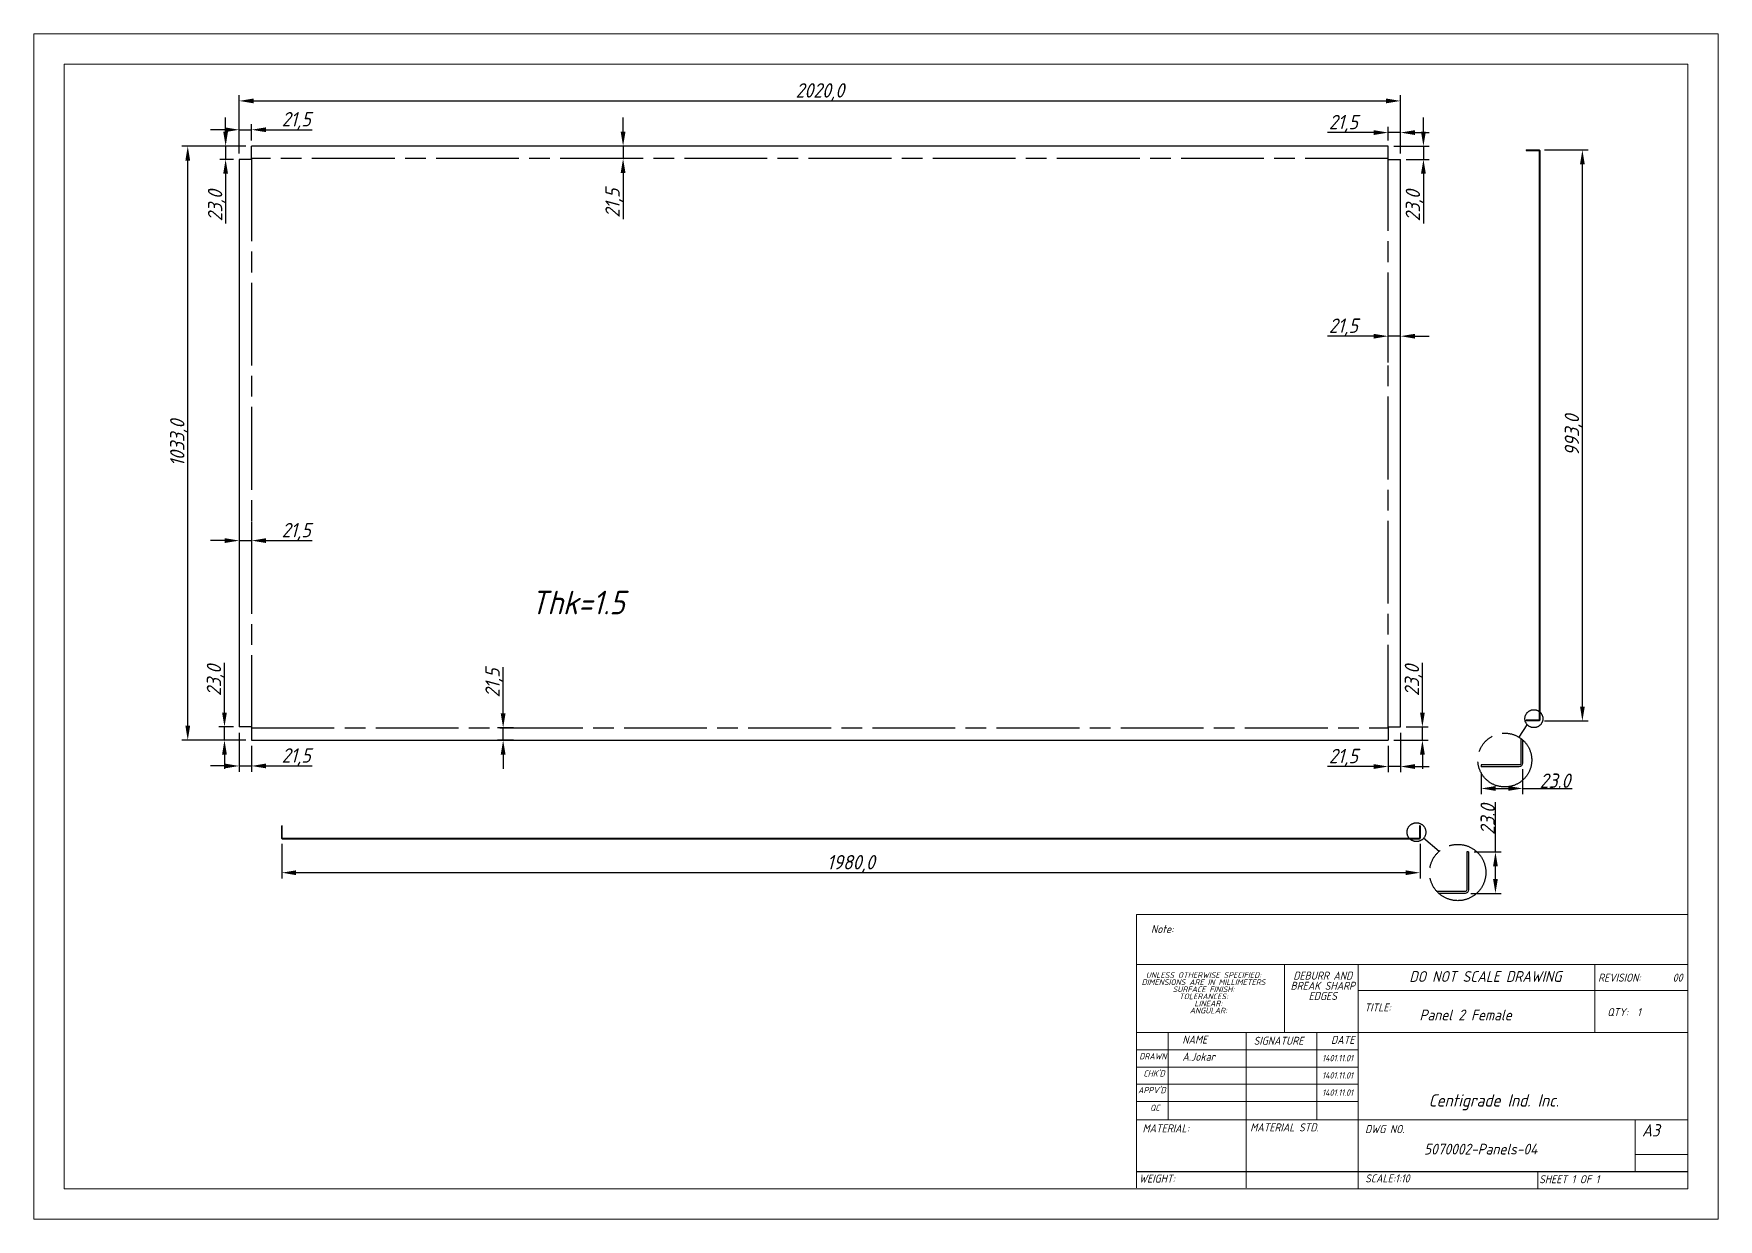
# Model space of a CAD drawing. Header units: inches. Extents: x 18597 to 101525, y -10106 to 51.
# Drawn here: x 40490 to 43421, y -2220 to -158 of the extents above; entities that cross this region are included whole.
import ezdxf

# ---------------------------------------------------------------- set-up
doc = ezdxf.new("R2010")
doc.units = ezdxf.units.IN
doc.header["$LTSCALE"] = 6
doc.header["$MEASUREMENT"] = 0
doc.linetypes.add('ACAD_ISO08W100', pattern=[36, 24, -3, 6, -3])
doc.linetypes.add('SLD-Solid', pattern=[0])
doc.styles.add('GENISO', font='geniso.shx', dxfattribs={"oblique": 15})
doc.dimstyles.new('Scale', dxfattribs={"dimscale": 10, "dimtxt": 2.5, "dimasz": 2.5, "dimexe": 1, "dimexo": 1, "dimgap": 0.1, "dimtad": 1, "dimdec": 1, "dimzin": 0, "dimtxsty": 'GENISO', "dimcen": 2.5, "dimclrd": 1, "dimclre": 1, "dimclrt": 256, "dimadec": 0, "dimazin": 0, "dimtfac": 1, "dimtdec": 1, "dimtmove": 0, "dimatfit": 3, "dimfxl": 1, "dimtzin": 0, "dimlwd": -1, "dimlwe": -1, "dimarcsym": 0})

# ---------------------------------------------------------------- blocks, each defined once
blk = doc.blocks.new('*D126')
at = {"color": 1, "transparency": 16777216}
for p, q in [((43033, -1581.3), (43033, -1494.8)), ((42996, -1581.3), (43043, -1581.3)), ((43033, -1628.3), (43033, -1606.3)), ((42990, -1653.3), (43043, -1653.3))]:
    blk.add_line(p, q, dxfattribs=at)
for points in [[(43028.8, -1606.3), (43037.1, -1606.3), (43033, -1581.3)], [(43028.8, -1628.3), (43037.1, -1628.3), (43033, -1653.3)]]:
    blk.add_solid(points, dxfattribs=at)
at = {"layer": 'Defpoints', "color": 0, "transparency": 16777216}
for p in [(42986, -1581.3), (43033, -1581.3), (42980, -1653.3)]:
    blk.add_point(p, dxfattribs=at)
at = {"transparency": 16777216, "insert": (43019.5, -1525), "char_height": 25, "attachment_point": 5, "rotation": 90, "style": 'GENISO'}
blk.add_mtext('23.0', dxfattribs=at)
blk = doc.blocks.new('*D127')
at = {"color": 1, "transparency": 16777216}
for p, q in [((43008.2, -1443.1), (43008.2, -1480.9)), ((43080.2, -1437.1), (43080.2, -1480.9)), ((43033.2, -1470.9), (43055.2, -1470.9)), ((43080.2, -1470.9), (43166.6, -1470.9))]:
    blk.add_line(p, q, dxfattribs=at)
for points in [[(43033.2, -1466.7), (43033.2, -1475.1), (43008.2, -1470.9)], [(43055.2, -1466.7), (43055.2, -1475.1), (43080.2, -1470.9)]]:
    blk.add_solid(points, dxfattribs=at)
at = {"layer": 'Defpoints', "color": 0, "transparency": 16777216}
for p in [(43008.2, -1433.1), (43080.2, -1427.1), (43080.2, -1470.9)]:
    blk.add_point(p, dxfattribs=at)
at = {"transparency": 16777216, "insert": (43136.5, -1457.4), "char_height": 25, "attachment_point": 5, "style": 'GENISO'}
blk.add_mtext('23.0', dxfattribs=at)
blk = doc.blocks.new('*D128')
at = {"color": 1, "transparency": 16777216}
for p, q in [((40921.8, -1567), (40921.8, -1627.4)), ((42901.8, -1567), (42901.8, -1627.4)), ((42876.8, -1617.4), (40946.8, -1617.4))]:
    blk.add_line(p, q, dxfattribs=at)
for points in [[(40946.8, -1613.3), (40946.8, -1621.6), (40921.8, -1617.4)], [(42876.8, -1613.3), (42876.8, -1621.6), (42901.8, -1617.4)]]:
    blk.add_solid(points, dxfattribs=at)
at = {"layer": 'Defpoints', "color": 0, "transparency": 16777216}
for p in [(40921.8, -1557), (42901.8, -1557), (40921.8, -1617.4)]:
    blk.add_point(p, dxfattribs=at)
at = {"transparency": 16777216, "insert": (41911.8, -1602.1), "char_height": 25, "attachment_point": 5, "style": 'GENISO'}
blk.add_mtext('1980,0', dxfattribs=at)
blk = doc.blocks.new('*D129')
at = {"color": 1, "transparency": 16777216}
for p, q in [((43118.1, -360.4), (43194.2, -360.4)), ((43184.2, -1328.4), (43184.2, -385.4)), ((43118.1, -1353.4), (43194.2, -1353.4))]:
    blk.add_line(p, q, dxfattribs=at)
for points in [[(43180.1, -385.4), (43188.4, -385.4), (43184.2, -360.4)], [(43180.1, -1328.4), (43188.4, -1328.4), (43184.2, -1353.4)]]:
    blk.add_solid(points, dxfattribs=at)
at = {"layer": 'Defpoints', "color": 0, "transparency": 16777216}
for p in [(43108.1, -360.4), (43184.2, -360.4), (43108.1, -1353.4)]:
    blk.add_point(p, dxfattribs=at)
at = {"transparency": 16777216, "insert": (43168.9, -856.9), "char_height": 25, "attachment_point": 5, "rotation": 90, "style": 'GENISO'}
blk.add_mtext('993,0', dxfattribs=at)
blk = doc.blocks.new('*D134')
at = {"color": 1, "transparency": 16777216}
for p, q in [((42905.9, -1338.9), (42905.9, -1252.4)), ((42877.8, -1363.9), (42915.9, -1363.9)), ((42905.9, -1386.9), (42905.9, -1363.9)), ((42856.3, -1386.9), (42915.9, -1386.9)), ((42905.9, -1411.9), (42905.9, -1436.9))]:
    blk.add_line(p, q, dxfattribs=at)
for points in [[(42901.8, -1338.9), (42910.1, -1338.9), (42905.9, -1363.9)], [(42901.8, -1411.9), (42910.1, -1411.9), (42905.9, -1386.9)]]:
    blk.add_solid(points, dxfattribs=at)
at = {"layer": 'Defpoints', "color": 0, "transparency": 16777216}
for p in [(42867.8, -1363.9), (42905.9, -1363.9), (42846.3, -1386.9)]:
    blk.add_point(p, dxfattribs=at)
at = {"transparency": 16777216, "insert": (42890.6, -1283.2), "char_height": 25, "attachment_point": 5, "rotation": 90, "style": 'GENISO'}
blk.add_mtext('23,0', dxfattribs=at)
blk = doc.blocks.new('*D116')
at = {"color": 1, "transparency": 16777216}
for p, q in [((42867.8, -1373.9), (42867.8, -1442.8)), ((42846.3, -1396.9), (42846.3, -1442.8)), ((42821.3, -1432.8), (42740.7, -1432.8)), ((42867.8, -1432.8), (42846.3, -1432.8)), ((42892.8, -1432.8), (42917.8, -1432.8))]:
    blk.add_line(p, q, dxfattribs=at)
for points in [[(42821.3, -1428.6), (42821.3, -1436.9), (42846.3, -1432.8)], [(42892.8, -1428.6), (42892.8, -1436.9), (42867.8, -1432.8)]]:
    blk.add_solid(points, dxfattribs=at)
at = {"layer": 'Defpoints', "color": 0, "transparency": 16777216}
for p in [(42867.8, -1363.9), (42846.3, -1386.9), (42846.3, -1432.8)]:
    blk.add_point(p, dxfattribs=at)
at = {"transparency": 16777216, "insert": (42768.5, -1417.4), "char_height": 25, "attachment_point": 5, "style": 'GENISO'}
blk.add_mtext('21,5', dxfattribs=at)
blk = doc.blocks.new('*D135')
at = {"color": 1, "transparency": 16777216}
for p, q in [((40847.8, -1373.9), (40847.8, -1441.8)), ((40869.3, -1396.9), (40869.3, -1441.8)), ((40822.8, -1431.8), (40797.8, -1431.8)), ((40847.8, -1431.8), (40869.3, -1431.8)), ((40894.3, -1431.8), (40974.8, -1431.8))]:
    blk.add_line(p, q, dxfattribs=at)
for points in [[(40822.8, -1427.6), (40822.8, -1435.9), (40847.8, -1431.8)], [(40894.3, -1427.6), (40894.3, -1435.9), (40869.3, -1431.8)]]:
    blk.add_solid(points, dxfattribs=at)
at = {"layer": 'Defpoints', "color": 0, "transparency": 16777216}
for p in [(40847.8, -1363.9), (40869.3, -1386.9), (40869.3, -1431.8)]:
    blk.add_point(p, dxfattribs=at)
at = {"transparency": 16777216, "insert": (40947, -1416.4), "char_height": 25, "attachment_point": 5, "style": 'GENISO'}
blk.add_mtext('21,5', dxfattribs=at)
blk = doc.blocks.new('*D117')
at = {"color": 1, "transparency": 16777216}
for p, q in [((40822.2, -1338.9), (40822.2, -1252.4)), ((40837.8, -1363.9), (40812.2, -1363.9)), ((40822.2, -1386.9), (40822.2, -1363.9)), ((40859.3, -1386.9), (40812.2, -1386.9)), ((40822.2, -1411.9), (40822.2, -1436.9))]:
    blk.add_line(p, q, dxfattribs=at)
for points in [[(40818, -1338.9), (40826.3, -1338.9), (40822.2, -1363.9)], [(40818, -1411.9), (40826.3, -1411.9), (40822.2, -1386.9)]]:
    blk.add_solid(points, dxfattribs=at)
at = {"layer": 'Defpoints', "color": 0, "transparency": 16777216}
for p in [(40822.2, -1363.9), (40847.8, -1363.9), (40869.3, -1386.9)]:
    blk.add_point(p, dxfattribs=at)
at = {"transparency": 16777216, "insert": (40806.8, -1283.2), "char_height": 25, "attachment_point": 5, "rotation": 90, "style": 'GENISO'}
blk.add_mtext('23,0', dxfattribs=at)
blk = doc.blocks.new('*D136')
at = {"color": 1, "transparency": 16777216}
for p, q in [((40824.2, -328.9), (40824.2, -303.9)), ((40859.3, -353.9), (40814.2, -353.9)), ((40837.8, -376.9), (40814.2, -376.9)), ((40824.2, -353.9), (40824.2, -376.9)), ((40824.2, -401.9), (40824.2, -488.3))]:
    blk.add_line(p, q, dxfattribs=at)
for points in [[(40820, -328.9), (40828.3, -328.9), (40824.2, -353.9)], [(40820, -401.9), (40828.3, -401.9), (40824.2, -376.9)]]:
    blk.add_solid(points, dxfattribs=at)
at = {"layer": 'Defpoints', "color": 0, "transparency": 16777216}
for p in [(40824.2, -376.9), (40847.8, -376.9), (40869.3, -353.9)]:
    blk.add_point(p, dxfattribs=at)
at = {"transparency": 16777216, "insert": (40808.8, -457.6), "char_height": 25, "attachment_point": 5, "rotation": 90, "style": 'GENISO'}
blk.add_mtext('23,0', dxfattribs=at)
blk = doc.blocks.new('*D118')
at = {"color": 1, "transparency": 16777216}
for p, q in [((40847.8, -366.9), (40847.8, -315.4)), ((40869.3, -343.9), (40869.3, -315.4)), ((40822.8, -325.4), (40797.8, -325.4)), ((40847.8, -325.4), (40869.3, -325.4)), ((40894.3, -325.4), (40974.8, -325.4))]:
    blk.add_line(p, q, dxfattribs=at)
for points in [[(40822.8, -321.2), (40822.8, -329.5), (40847.8, -325.4)], [(40894.3, -321.2), (40894.3, -329.5), (40869.3, -325.4)]]:
    blk.add_solid(points, dxfattribs=at)
at = {"layer": 'Defpoints', "color": 0, "transparency": 16777216}
for p in [(40869.3, -325.4), (40847.8, -376.9), (40869.3, -353.9)]:
    blk.add_point(p, dxfattribs=at)
at = {"transparency": 16777216, "insert": (40947, -310), "char_height": 25, "attachment_point": 5, "style": 'GENISO'}
blk.add_mtext('21,5', dxfattribs=at)
blk = doc.blocks.new('*D137')
at = {"color": 1, "transparency": 16777216}
for p, q in [((42846.3, -343.9), (42846.3, -320.3)), ((42867.8, -366.9), (42867.8, -320.3)), ((42821.3, -330.3), (42740.7, -330.3)), ((42867.8, -330.3), (42846.3, -330.3)), ((42892.8, -330.3), (42917.8, -330.3))]:
    blk.add_line(p, q, dxfattribs=at)
for points in [[(42821.3, -326.1), (42821.3, -334.5), (42846.3, -330.3)], [(42892.8, -326.1), (42892.8, -334.5), (42867.8, -330.3)]]:
    blk.add_solid(points, dxfattribs=at)
at = {"layer": 'Defpoints', "color": 0, "transparency": 16777216}
for p in [(42846.3, -330.3), (42846.3, -353.9), (42867.8, -376.9)]:
    blk.add_point(p, dxfattribs=at)
at = {"transparency": 16777216, "insert": (42768.5, -314.9), "char_height": 25, "attachment_point": 5, "style": 'GENISO'}
blk.add_mtext('21,5', dxfattribs=at)
blk = doc.blocks.new('*D119')
at = {"color": 1, "transparency": 16777216}
for p, q in [((42907.7, -328.9), (42907.7, -303.9)), ((42856.3, -353.9), (42917.7, -353.9)), ((42877.8, -376.9), (42917.7, -376.9)), ((42907.7, -353.9), (42907.7, -376.9)), ((42907.7, -401.9), (42907.7, -488.3))]:
    blk.add_line(p, q, dxfattribs=at)
for points in [[(42903.5, -328.9), (42911.9, -328.9), (42907.7, -353.9)], [(42903.5, -401.9), (42911.9, -401.9), (42907.7, -376.9)]]:
    blk.add_solid(points, dxfattribs=at)
at = {"layer": 'Defpoints', "color": 0, "transparency": 16777216}
for p in [(42846.3, -353.9), (42867.8, -376.9), (42907.7, -376.9)]:
    blk.add_point(p, dxfattribs=at)
at = {"transparency": 16777216, "insert": (42892.3, -457.6), "char_height": 25, "attachment_point": 5, "rotation": 90, "style": 'GENISO'}
blk.add_mtext('23,0', dxfattribs=at)
blk = doc.blocks.new('*D142')
at = {"color": 1, "transparency": 16777216}
for p, q in [((41306.9, -1340.4), (41306.9, -1259.9)), ((41324.9, -1365.4), (41296.9, -1365.4)), ((41306.9, -1386.9), (41306.9, -1365.4)), ((41324.9, -1386.9), (41296.9, -1386.9)), ((41306.9, -1411.9), (41306.9, -1436.9))]:
    blk.add_line(p, q, dxfattribs=at)
for points in [[(41302.7, -1340.4), (41311.1, -1340.4), (41306.9, -1365.4)], [(41302.7, -1411.9), (41311.1, -1411.9), (41306.9, -1386.9)]]:
    blk.add_solid(points, dxfattribs=at)
at = {"layer": 'Defpoints', "color": 0, "transparency": 16777216}
for p in [(41306.9, -1365.4), (41334.9, -1365.4), (41334.9, -1386.9)]:
    blk.add_point(p, dxfattribs=at)
at = {"transparency": 16777216, "insert": (41291.5, -1287.6), "char_height": 25, "attachment_point": 5, "rotation": 90, "style": 'GENISO'}
blk.add_mtext('21,5', dxfattribs=at)
blk = doc.blocks.new('*D143')
at = {"color": 1, "transparency": 16777216}
for p, q in [((40847.8, -1006.7), (40847.8, -1049.9)), ((40869.3, -1006.7), (40869.3, -1049.9)), ((40822.8, -1039.9), (40797.8, -1039.9)), ((40847.8, -1039.9), (40869.3, -1039.9)), ((40894.3, -1039.9), (40974.8, -1039.9))]:
    blk.add_line(p, q, dxfattribs=at)
for points in [[(40822.8, -1035.7), (40822.8, -1044), (40847.8, -1039.9)], [(40894.3, -1035.7), (40894.3, -1044), (40869.3, -1039.9)]]:
    blk.add_solid(points, dxfattribs=at)
at = {"layer": 'Defpoints', "color": 0, "transparency": 16777216}
for p in [(40847.8, -996.7), (40869.3, -996.7), (40869.3, -1039.9)]:
    blk.add_point(p, dxfattribs=at)
at = {"transparency": 16777216, "insert": (40947, -1024.5), "char_height": 25, "attachment_point": 5, "style": 'GENISO'}
blk.add_mtext('21,5', dxfattribs=at)
blk = doc.blocks.new('*D144')
at = {"color": 1, "transparency": 16777216}
for p, q in [((41515.6, -328.9), (41515.6, -303.9)), ((41535.3, -353.9), (41505.6, -353.9)), ((41535.3, -375.4), (41505.6, -375.4)), ((41515.6, -353.9), (41515.6, -375.4)), ((41515.6, -400.4), (41515.6, -480.9))]:
    blk.add_line(p, q, dxfattribs=at)
for points in [[(41511.4, -328.9), (41519.7, -328.9), (41515.6, -353.9)], [(41511.4, -400.4), (41519.7, -400.4), (41515.6, -375.4)]]:
    blk.add_solid(points, dxfattribs=at)
at = {"layer": 'Defpoints', "color": 0, "transparency": 16777216}
for p in [(41515.6, -375.4), (41545.3, -353.9), (41545.3, -375.4)]:
    blk.add_point(p, dxfattribs=at)
at = {"transparency": 16777216, "insert": (41500.2, -453.1), "char_height": 25, "attachment_point": 5, "rotation": 90, "style": 'GENISO'}
blk.add_mtext('21,5', dxfattribs=at)
blk = doc.blocks.new('*D145')
at = {"color": 1, "transparency": 16777216}
for p, q in [((42821.3, -684.4), (42740.7, -684.4)), ((42846.3, -730.3), (42846.3, -674.4)), ((42867.8, -684.4), (42846.3, -684.4)), ((42867.8, -730.3), (42867.8, -674.4)), ((42892.8, -684.4), (42917.8, -684.4))]:
    blk.add_line(p, q, dxfattribs=at)
for points in [[(42821.3, -680.3), (42821.3, -688.6), (42846.3, -684.4)], [(42892.8, -680.3), (42892.8, -688.6), (42867.8, -684.4)]]:
    blk.add_solid(points, dxfattribs=at)
at = {"layer": 'Defpoints', "color": 0, "transparency": 16777216}
for p in [(42846.3, -684.4), (42846.3, -740.3), (42867.8, -740.3)]:
    blk.add_point(p, dxfattribs=at)
at = {"transparency": 16777216, "insert": (42768.5, -669), "char_height": 25, "attachment_point": 5, "style": 'GENISO'}
blk.add_mtext('21,5', dxfattribs=at)
blk = doc.blocks.new('*D120')
at = {"color": 1, "transparency": 16777216}
for p, q in [((40859.3, -353.9), (40748.3, -353.9)), ((40758.3, -1361.9), (40758.3, -378.9)), ((40859.3, -1386.9), (40748.3, -1386.9))]:
    blk.add_line(p, q, dxfattribs=at)
for points in [[(40754.2, -378.9), (40762.5, -378.9), (40758.3, -353.9)], [(40754.2, -1361.9), (40762.5, -1361.9), (40758.3, -1386.9)]]:
    blk.add_solid(points, dxfattribs=at)
at = {"layer": 'Defpoints', "color": 0, "transparency": 16777216}
for p in [(40758.3, -353.9), (40869.3, -353.9), (40869.3, -1386.9)]:
    blk.add_point(p, dxfattribs=at)
at = {"transparency": 16777216, "insert": (40743, -870.4), "char_height": 25, "attachment_point": 5, "rotation": 90, "style": 'GENISO'}
blk.add_mtext('1033,0', dxfattribs=at)
blk = doc.blocks.new('*D121')
at = {"color": 1, "transparency": 16777216}
for p, q in [((40847.8, -366.9), (40847.8, -265.2)), ((40872.8, -275.2), (42842.8, -275.2)), ((42867.8, -366.9), (42867.8, -265.2))]:
    blk.add_line(p, q, dxfattribs=at)
for points in [[(40872.8, -271.1), (40872.8, -279.4), (40847.8, -275.2)], [(42842.8, -271.1), (42842.8, -279.4), (42867.8, -275.2)]]:
    blk.add_solid(points, dxfattribs=at)
at = {"layer": 'Defpoints', "color": 0, "transparency": 16777216}
for p in [(42867.8, -275.2), (40847.8, -376.9), (42867.8, -376.9)]:
    blk.add_point(p, dxfattribs=at)
at = {"transparency": 16777216, "insert": (41857.8, -259.9), "char_height": 25, "attachment_point": 5, "style": 'GENISO'}
blk.add_mtext('2020,0', dxfattribs=at)

msp = doc.modelspace()

# ---------------------------------------------------------------- linework, layer by layer
for p, q in [((40869.27, -376.88), (40847.77, -376.88)), ((40869.27, -375.38), (40869.27, -353.88)), ((42846.27, -375.38), (42846.27, -353.88)), ((42846.27, -376.88), (42867.77, -376.88)), ((43086.15, -360.41), (43086.15, -361.41)), ((40869.27, -1363.88), (40847.77, -1363.88)), ((40869.27, -1365.38), (40869.27, -1386.88)), ((42846.27, -1363.88), (42867.77, -1363.88)), ((42846.27, -1365.38), (42846.27, -1386.88)), ((43086.15, -1352.41), (43086.15, -1353.41)), ((43008.16, -1430.08), (43008.16, -1433.08)), ((40922.79, -1536.01), (40921.79, -1536.01)), ((42901.79, -1536.01), (42900.79, -1536.01)), ((42986.03, -1581.31), (42983.03, -1581.31)), ((42408.8, -2137.19), (43367.68, -2137.19))]:
    msp.add_line(p, q)
at = {"linetype": 'ACAD_ISO08W100'}
for p, q in [((43074.05, -1381.79), (43088.29, -1360.03)), ((42935.02, -1580.28), (42908.04, -1557.47))]:
    msp.add_line(p, q, dxfattribs=at)
at = {"color": 7, "linetype": 'SLD-Solid', "lineweight": 0}
for p, q in [((42408.8, -1689.89), (43367.68, -1689.89)), ((42408.8, -1689.89), (42408.8, -1777.08)), ((42408.8, -1777.08), (43367.68, -1777.08)), ((42408.8, -1777.08), (42408.8, -2165.43)), ((42665.82, -1777.08), (42665.82, -1895.35)), ((42794.33, -1777.08), (42794.33, -2167.2)), ((43205.91, -1895.35), (43205.91, -1777.08)), ((43367.68, -1822.09), (42794.33, -1822.09)), ((43367.68, -1895.35), (42408.8, -1895.35)), ((42463.88, -1895.35), (42463.88, -2047.16)), ((42599.38, -1895.35), (42599.38, -2165.43)), ((42722.3, -1895.35), (42722.3, -2047.16)), ((42794.33, -2165.43), (42794.33, -1895.35)), ((42794.33, -1925.36), (42408.8, -1925.36)), ((42794.33, -1955.37), (42408.8, -1955.37)), ((42794.33, -1985.37), (42408.8, -1985.37)), ((42794.33, -2015.38), (42408.8, -2015.38)), ((42482.23, -2047.16), (42408.8, -2047.16)), ((42482.23, -2047.16), (43367.68, -2047.16)), ((43275.89, -2137.19), (43275.89, -2047.16)), ((43367.68, -2107.18), (43275.89, -2107.18)), ((43106.43, -2167.2), (43106.43, -2137.19))]:
    msp.add_line(p, q, dxfattribs=at)
for points in [[(40490.33, -158.35), (43420.64, -158.35), (43420.64, -2220.15), (40490.33, -2220.15)], [(40543.29, -211.3), (43367.68, -211.3), (43367.68, -2167.2), (40543.29, -2167.2)]]:
    msp.add_lwpolyline(points, close=True, dxfattribs=at)
for points in [[(40847.77, -376.88), (40847.77, -1363.88)], [(42846.27, -353.88), (40869.27, -353.88)], [(42867.77, -1363.88), (42867.77, -376.88)], [(40869.27, -1386.88), (42846.27, -1386.88)]]:
    msp.add_lwpolyline(points)
at = {"linetype": 'ACAD_ISO08W100'}
msp.add_lwpolyline([(42846.27, -1365.38), (42846.27, -375.38), (40869.27, -375.38), (40869.27, -1365.38)], close=True, dxfattribs=at)
for points in [[(43086.15, -360.41), (43108.15, -360.41, -0.4142136), (43110.15, -362.41), (43110.15, -1351.41, -0.4142136), (43108.15, -1353.41), (43086.15, -1353.41)], [(43086.15, -361.41), (43108.15, -361.41, -0.4142136), (43109.15, -362.41), (43109.15, -1351.41, -0.4142136), (43108.15, -1352.41), (43086.15, -1352.41)], [(43077.16, -1383.91), (43077.16, -1427.08, -0.4142136), (43074.16, -1430.08), (43008.16, -1430.08)], [(43080.16, -1386.34), (43080.16, -1427.08, -0.4142136), (43074.16, -1433.08), (43008.16, -1433.08)], [(42901.79, -1536.01), (42901.79, -1557.01, -0.4142136), (42899.79, -1559.01), (40923.79, -1559.01, -0.4142136), (40921.79, -1557.01), (40921.79, -1536.01)], [(42900.79, -1536.01), (42900.79, -1557.01, -0.4142136), (42899.79, -1558.01), (40923.79, -1558.01, -0.4142136), (40922.79, -1557.01), (40922.79, -1536.01)], [(42983.03, -1581.31), (42983.03, -1647.31, -0.4142136), (42980.03, -1650.31), (42931.39, -1650.31)], [(42986.03, -1581.31), (42986.03, -1647.31, -0.4142136), (42980.03, -1653.31), (42934.42, -1653.31)]]:
    msp.add_lwpolyline(points, format="xyb")
for centre, radius in [((43099.85, -1349.55), 15.6), ((43049.26, -1421.51), 46.81), ((42895.57, -1546.93), 16.33), ((42967.36, -1617.07), 48.98)]:
    msp.add_circle(centre, radius, dxfattribs=at)

# ---------------------------------------------------------------- texts
at = {"style": 'GENISO', "oblique": 15}
msp.add_text('Thk=1.5', height=40.989, dxfattribs=at).set_placement((41354.66, -1168.06))
at = {"attachment_point": 5, "style": 'GENISO'}
for s, insert, char_height in [('Note:', (42453.47, -1715.41), 13.922), ('DIMENSIONS ARE IN MILLIMETERS', (42525.23, -1807.76), 9.7451), ('UNLESS OTHERWISE SPECIFIED:', (42525.23, -1795.4), 9.7451), ('SURFACE FINISH:', (42525.23, -1820.11), 9.7451), ('BREAK SHARP', (42732.59, -1814.11), 13.9215), ('DEBURR AND', (42732.59, -1796.46), 13.922), ('DO NOT SCALE DRAWING', (43015.42, -1797.92), 18.7405), ('REVISION:       00', (43285.03, -1799.9), 13.9215), ('TOLERANCES:', (42525.23, -1832.47), 9.7451), ('LINEAR:', (42533.57, -1844.83), 9.745), ('EDGES', (42732.59, -1831.76), 13.922), ('TITLE:', (42828.13, -1851.71), 13.922), ('ANGULAR:', (42533.57, -1857.18), 9.745), ('Panel 2 Female', (42981.08, -1864.76), 18.7405), ('QTY:  1', (43256.63, -1859.92), 13.922), ('NAME', (42509.93, -1907.69), 13.922), ('SIGNATURE', (42655.68, -1909.68), 13.922), ('DATE', (42767.33, -1908.13), 13.922), ('DRAWN', (42437.1, -1936.76), 10.709), ('A.Jokar', (42516.75, -1937.49), 13.922), ("CHK'D", (42439.19, -1966.58), 10.709), ('1401.11.01', (42758.33, -1939.85), 11.137), ("APPV'D", (42435.39, -1995.5), 10.709), ('1401.11.01', (42758.33, -1969.86), 11.137), ('QC', (42440.49, -2026.22), 10.709), ('1401.11.01', (42758.33, -1999.87), 11.137), ('Centigrade Ind. Inc.', (43030.07, -2016.66), 21.4177), ('MATERIAL:', (42459.57, -2061.93), 13.922), ('MATERIAL STD.', (42665.94, -2060.35), 13.9215), ('DWG NO.', (42840.39, -2063.26), 13.922), ('A3', (43303.22, -2065.47), 21.418), ('5070002-Panels-04', (43007.25, -2098.12), 18.7405), ('WEIGHT:', (42444.26, -2149.36), 13.922), ('SCALE:1:10', (42845.01, -2149.03), 13.922), ('SHEET 1 OF 1', (43161.37, -2150.51), 13.9215)]:
    msp.add_mtext(s, dxfattribs=dict(at, insert=insert, char_height=char_height))

# ---------------------------------------------------------------- dimensions: what is measured, and where the dimension line sits
for base, p1, p2, picture, middle in [((42867.77, -275.24), (40847.77, -376.88), (42867.77, -376.88), '*D121', (41857.77, -259.86)), ((40869.27, -325.38), (40847.77, -376.88), (40869.27, -353.88), '*D118', (40947.04, -310)), ((42846.27, -330.29), (42867.77, -376.88), (42846.27, -353.88), '*D137', (42768.51, -314.91)), ((42846.27, -684.42), (42867.77, -740.32), (42846.27, -740.32), '*D145', (42768.51, -669.04)), ((40869.27, -1039.87), (40847.77, -996.66), (40869.27, -996.66), '*D143', (40947.04, -1024.49)), ((40869.27, -1431.78), (40847.77, -1363.88), (40869.27, -1386.88), '*D135', (40947.04, -1416.4)), ((42846.27, -1432.76), (42867.77, -1363.88), (42846.27, -1386.88), '*D116', (42768.51, -1417.38)), ((40921.79, -1617.44), (42901.79, -1557.01), (40921.79, -1557.01), '*D128', (41911.79, -1602.07))]:
    dim = msp.add_linear_dim(base=base, p1=p1, p2=p2, dimstyle='Scale')
    dim.commit()
    dim.dimension.update_dxf_attribs({"geometry": picture, "text_midpoint": middle})
for base, p1, p2, picture, middle in [((40824.18, -376.88), (40869.27, -353.88), (40847.77, -376.88), '*D136', (40808.8, -457.62)), ((41515.55, -375.38), (41545.29, -353.88), (41545.29, -375.38), '*D144', (41500.18, -453.15)), ((42907.71, -376.88), (42846.27, -353.88), (42867.77, -376.88), '*D119', (42892.33, -457.62)), ((40758.34, -353.88), (40869.27, -1386.88), (40869.27, -353.88), '*D120', (40742.96, -870.38)), ((43184.22, -360.41), (43108.15, -1353.41), (43108.15, -360.41), '*D129', (43168.86, -856.91)), ((40822.16, -1363.88), (40869.27, -1386.88), (40847.77, -1363.88), '*D117', (40806.78, -1283.15)), ((41306.89, -1365.38), (41334.94, -1386.88), (41334.94, -1365.38), '*D142', (41291.52, -1287.62)), ((42905.94, -1363.88), (42846.27, -1386.88), (42867.77, -1363.88), '*D134', (42890.57, -1283.15))]:
    dim = msp.add_linear_dim(base=base, p1=p1, p2=p2, angle=90, dimstyle='Scale')
    dim.commit()
    dim.dimension.update_dxf_attribs({"geometry": picture, "text_midpoint": middle})
dim = msp.add_linear_dim(base=(43080.16, -1470.92), p1=(43008.16, -1433.08), p2=(43080.16, -1427.08), text='23.0', dimstyle='Scale')
dim.commit()
dim.dimension.update_dxf_attribs({"geometry": '*D127', "text_midpoint": (43136.52, -1470.92), "dimtype": 160})
dim = msp.add_linear_dim(base=(43032.97, -1581.31), p1=(42980.03, -1653.31), p2=(42986.03, -1581.31), angle=90, text='23.0', dimstyle='Scale')
dim.commit()
dim.dimension.update_dxf_attribs({"geometry": '*D126', "text_midpoint": (43032.97, -1524.96), "dimtype": 160})

doc.saveas('drawing.dxf')
